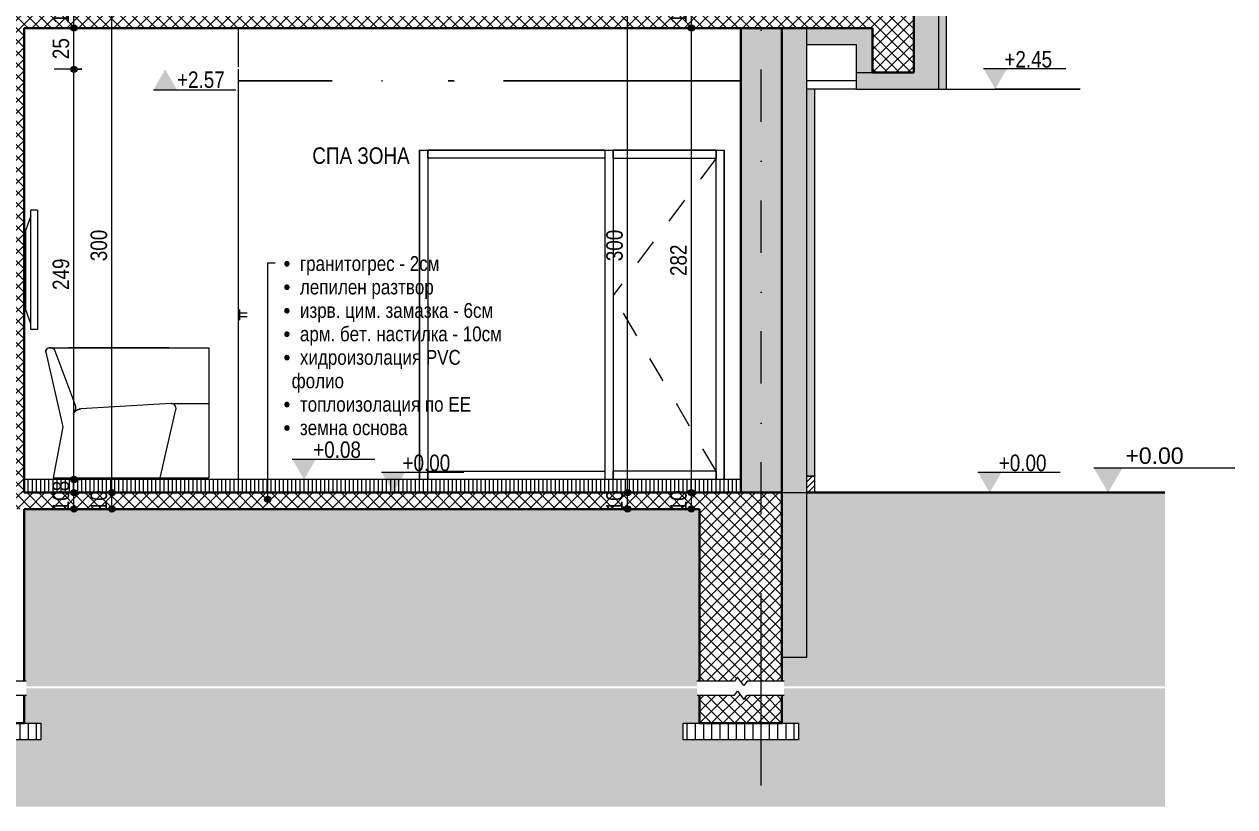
# Model space of a CAD drawing. Header units: centimetres. Extents: x -1889 to 51, y -191 to 807.
# Drawn here: x -684 to 51, y -191 to 284 of the extents above; entities that cross this region are included whole.
import ezdxf

# ---------------------------------------------------------------- set-up
doc = ezdxf.new("R2010")
doc.units = ezdxf.units.CM
doc.linetypes.add('Dash', pattern=[31.75, 15.875, -15.875])
doc.linetypes.add('Dash dot', pattern=[79.375, 31.75, -23.8125, 0, -23.8125])
for name, color, linetype, lineweight in [('A-ANNO-DIMS', 7, 'Continuous', 9), ('A-ANNO-DIMS-50', 7, 'Continuous', 9), ('A-ANNO-NOTE', 7, 'Continuous', 9), ('A-AREA-IDEN', 7, 'Continuous', 9), ('A-DETL-GENF', 7, 'Continuous', 9), ('A-DETL-MBND', 7, 'Continuous', 9), ('A-DOOR', 7, 'Continuous', 9), ('A-FLOR-FNSH', 7, 'Continuous', 9), ('A-FLOR-LEVL', 7, 'Continuous', 9), ('A-FLOR-MCUT', 7, 'Continuous', 9), ('A-FLOR-PATT', 7, 'Continuous', 9), ('A-GLAZ-CWMG', 7, 'Continuous', 9), ('A-WALL', 7, 'Continuous', 9), ('A-WALL-FNSH', 7, 'Continuous', 9), ('A-WALL-PATT', 7, 'Continuous', 9), ('E-ELEC-EQPM', 7, 'Continuous', 9), ('G-ANNO-DIMS', 7, 'Continuous', 9), ('G-ANNO-TEXT', 7, 'Continuous', 9), ('I-FURN', 7, 'Continuous', 9), ('S-BEAM', 7, 'Continuous', 9), ('S-COLS', 7, 'Continuous', 9), ('S-GRID', 7, 'Continuous', 9)]:
    doc.layers.add(name, color=color, linetype=linetype, lineweight=lineweight)
doc.layers.add('A-DETL', color=7, linetype='Continuous', lineweight=9, true_color=0x008000)
doc.styles.add('Arial', font='arial.ttf', dxfattribs={"height": 10})
doc.styles.add('Arial Narrow', font='ARIALN.TTF', dxfattribs={"height": 10})
doc.styles.add('Arial Narrow_1', font='ARIALN.TTF', dxfattribs={"height": 10})
doc.styles.add('Arial Narrow_2', font='ARIALN.TTF', dxfattribs={"height": 9})
doc.dimstyles.new('TEC_DIM', dxfattribs={"dimscale": 30.48, "dimtxt": 10.23431, "dimasz": 0.492126, "dimexe": 0.393701, "dimexo": 0.246063, "dimgap": 0, "dimtad": 1, "dimdec": 0, "dimzin": 0, "dimdsep": 46, "dimtxsty": 'Arial Narrow', "dimblk1": 'DOTSMALL', "dimblk2": 'DOTSMALL', "dimsah": 1, "dimcen": 0.09, "dimazin": 0, "dimtfac": 1, "dimtdec": 4, "dimtix": 1, "dimtmove": 0, "dimatfit": 3, "dimfxl": 0, "dimtvp": 1, "dimtolj": 1, "dimtzin": 0, "dimarcsym": 0})
pattern_1 = [(45, (-1066.009, 333.896), (-3.535534, 3.535534), []), (135, (-1066.009, 333.896), (-3.535534, -3.535534), [])]
pattern_2 = [(0, (-1066.009, 333.896), (19.05, 19.05), [19.05, -19.05]), (0, (-1066.009, 341.04), (19.05, 19.05), [19.05, -19.05]), (0, (-1066.009, 348.184), (19.05, 19.05), [19.05, -19.05]), (90, (-1063.628, 350.565), (-19.05, 19.05), [19.05, -19.05]), (90, (-1056.484, 350.565), (-19.05, 19.05), [19.05, -19.05]), (90, (-1049.341, 350.565), (-19.05, 19.05), [19.05, -19.05])]

# ---------------------------------------------------------------- blocks, each defined once
blk = doc.blocks.new('TV - 55 Zoll Wandmontage-2242996-3-3')
at = {"layer": 'E-ELEC-EQPM', "color": 253, "true_color": 0xaaaaaa}
for p, q in [((-680.14, 99), (-680.14, 171.54)), ((-676.14, 171.54), (-680.14, 171.54)), ((-676.14, 171.54), (-676.14, 99)), ((-680.14, 168.11), (-683.14, 159.54)), ((-683.14, 111), (-683.14, 159.54)), ((-680.14, 102.43), (-683.14, 111)), ((-676.14, 99), (-680.14, 99))]:
    blk.add_line(p, q, dxfattribs=at)
blk = doc.blocks.new('TEC-GLASSDOOR - TEC-GLASSDOOR-2434467-3-3')
at = {"layer": 'A-DOOR', "linetype": 'Dash'}
for p in [(-264.14, 203), (-264.14, 13)]:
    blk.add_line(p, (-326.64, 119.68), dxfattribs=at)
at = {"layer": 'A-DOOR', "lineweight": 15}
for p, q in [((-326.64, 203), (-264.14, 203)), ((-326.64, 203), (-326.64, 13)), ((-264.14, 13), (-264.14, 203)), ((-264.14, 13), (-326.64, 13))]:
    blk.add_line(p, q, dxfattribs=at)
blk = doc.blocks.new('Rectangular Mullion - TEC_DOGRAMA_TERASI_EX-2343523-3-3')
at = {"layer": 'A-GLAZ-CWMG'}
for p, q in [((-439.14, 203), (-439.14, 208)), ((-331.64, 208), (-439.14, 208)), ((-331.64, 208), (-331.64, 203)), ((-331.64, 203), (-439.14, 203))]:
    blk.add_line(p, q, dxfattribs=at)
blk = doc.blocks.new('Rectangular Mullion - TEC_DOGRAMA_TERASI_EX-2343547-3-3')
at = {"layer": 'A-GLAZ-CWMG'}
for p, q in [((-326.64, 8), (-326.64, 13)), ((-264.14, 13), (-264.14, 8))]:
    blk.add_line(p, q, dxfattribs=at)
blk = doc.blocks.new('Rectangular Mullion - TEC_DOGRAMA_TERASI_EX-2313598-3-3')
at = {"layer": 'A-GLAZ-CWMG'}
for p, q in [((-444.14, 208), (-439.14, 208)), ((-444.14, 208), (-444.14, 8)), ((-439.14, 208), (-439.14, 8))]:
    blk.add_line(p, q, dxfattribs=at)
blk = doc.blocks.new('Rectangular Mullion - TEC_DOGRAMA_TERASI_EX-2313599-3-3')
at = {"layer": 'A-GLAZ-CWMG'}
for p, q in [((-264.14, 208), (-259.14, 208)), ((-264.14, 203), (-264.14, 208)), ((-259.14, 8), (-259.14, 208)), ((-264.14, 8), (-264.14, 13))]:
    blk.add_line(p, q, dxfattribs=at)
blk = doc.blocks.new('Rectangular Mullion - TEC_DOGRAMA_TERASI_EX-2343548-3-3')
at = {"layer": 'A-GLAZ-CWMG'}
for p, q in [((-326.64, 203), (-326.64, 208)), ((-264.14, 208), (-326.64, 208)), ((-264.14, 208), (-264.14, 203))]:
    blk.add_line(p, q, dxfattribs=at)
blk = doc.blocks.new('Rectangular Mullion - TEC_DOGRAMA_TERASI_EX-2343524-3-3')
at = {"layer": 'A-GLAZ-CWMG'}
for p, q in [((-439.14, 8), (-439.14, 13)), ((-439.14, 13), (-331.64, 13)), ((-331.64, 13), (-331.64, 8))]:
    blk.add_line(p, q, dxfattribs=at)
blk = doc.blocks.new('Rectangular Mullion - TEC_DOGRAMA_TERASI_INT-2313596-3-3')
at = {"layer": 'A-GLAZ-CWMG'}
for p, q in [((-331.64, 208), (-326.64, 208)), ((-331.64, 208), (-331.64, 8)), ((-326.64, 208), (-326.64, 203)), ((-326.64, 13), (-326.64, 8))]:
    blk.add_line(p, q, dxfattribs=at)
blk = doc.blocks.new('TEC_DOOR-INT - 90x200-2358335-3-3')
at = {"layer": 'A-DOOR'}
for p, q in [((-553.34, 111), (-554.14, 111)), ((-553.34, 111), (-553.34, 108)), ((-554.14, 105), (-553.34, 105)), ((-550.34, 109), (-553.34, 109)), ((-553.34, 108), (-553.34, 105)), ((-553.34, 107), (-550.34, 107))]:
    blk.add_line(p, q, dxfattribs=at)
at = {"layer": 'A-DOOR', "flags": 128}
for points in [[(-548.84, 109), (-548.84, 109), (-548.85, 109), (-548.85, 109), (-548.86, 109), (-548.87, 109), (-548.89, 109), (-548.9, 109), (-548.92, 109), (-548.94, 109), (-548.96, 109), (-548.99, 109), (-549.01, 109), (-549.04, 109), (-549.07, 109), (-549.11, 109), (-549.14, 109), (-549.18, 109), (-549.22, 109), (-549.26, 109), (-549.3, 109), (-549.34, 109), (-549.39, 109), (-549.43, 109), (-549.48, 109), (-549.53, 109), (-549.58, 109), (-549.64, 109), (-549.69, 109), (-549.74, 109), (-549.8, 109), (-549.86, 109), (-549.91, 109), (-549.97, 109), (-550.03, 109), (-550.09, 109), (-550.15, 109), (-550.21, 109), (-550.27, 109), (-550.33, 109), (-550.34, 109)], [(-550.34, 107), (-550.28, 107), (-550.22, 107), (-550.16, 107), (-550.1, 107), (-550.05, 107), (-549.99, 107), (-549.93, 107), (-549.87, 107), (-549.82, 107), (-549.76, 107), (-549.7, 107), (-549.65, 107), (-549.6, 107), (-549.55, 107), (-549.5, 107), (-549.45, 107), (-549.4, 107), (-549.35, 107), (-549.31, 107), (-549.27, 107), (-549.23, 107), (-549.19, 107), (-549.15, 107), (-549.11, 107), (-549.08, 107), (-549.05, 107), (-549.02, 107), (-548.99, 107), (-548.97, 107), (-548.95, 107), (-548.92, 107), (-548.91, 107), (-548.89, 107), (-548.88, 107), (-548.87, 107), (-548.86, 107), (-548.85, 107), (-548.85, 107), (-548.84, 107)]]:
    blk.add_lwpolyline(points, dxfattribs=at)
blk = doc.blocks.new('Sofa-19 Modul Innenbogen - Typ1-2317734-3-3')
at = {"layer": 'I-FURN', "color": 253, "true_color": 0xaaaaaa}
for p, q in [((-671.05, 85.28), (-660.6, 40.06)), ((-668.77, 87.86), (-669.55, 87.68)), ((-653.12, 53.46), (-665.28, 85.99)), ((-571.96, 87.94), (-571.96, 85.99)), ((-571.96, 85.99), (-571.96, 54.15)), ((-595.15, 54.15), (-649.84, 50.84)), ((-571.96, 54.15), (-571.96, 50.48)), ((-653.31, 49.13), (-654.33, 47.96)), ((-654.33, 47.96), (-653.71, 48.84)), ((-601.64, 9), (-592.04, 50.48)), ((-571.96, 50.48), (-571.96, 9)), ((-660.6, 40.06), (-666.64, 9)), ((-666.64, 9), (-601.64, 9)), ((-653.22, 9), (-653.22, 8)), ((-651.22, 8), (-653.22, 8)), ((-649.22, 8), (-651.22, 8)), ((-649.22, 8), (-649.22, 9)), ((-605.22, 9), (-605.22, 8)), ((-603.22, 8), (-605.22, 8)), ((-601.22, 8), (-603.22, 8)), ((-601.64, 9), (-571.96, 9)), ((-601.22, 8), (-601.22, 9)), ((-589.56, 9), (-589.56, 8)), ((-585.56, 8), (-589.56, 8)), ((-585.56, 8), (-585.56, 9))]:
    blk.add_line(p, q, dxfattribs=at)
at = {"layer": 'I-FURN', "color": 253, "true_color": 0xaaaaaa, "flags": 128}
for points in [[(-671.05, 85.28), (-671.06, 85.36), (-671.08, 85.44), (-671.09, 85.52), (-671.09, 85.6), (-671.1, 85.68), (-671.1, 85.76), (-671.09, 85.84), (-671.09, 85.92), (-671.08, 86), (-671.07, 86.08), (-671.05, 86.16), (-671.03, 86.24), (-671.01, 86.31), (-670.99, 86.39), (-670.96, 86.46), (-670.93, 86.54), (-670.9, 86.61), (-670.86, 86.68), (-670.82, 86.75), (-670.78, 86.82), (-670.73, 86.89), (-670.69, 86.95), (-670.64, 87.01), (-670.58, 87.07), (-670.53, 87.13), (-670.47, 87.19), (-670.41, 87.24), (-670.35, 87.29), (-670.29, 87.34), (-670.22, 87.39), (-670.16, 87.43), (-670.09, 87.47), (-670.02, 87.51), (-669.94, 87.55), (-669.87, 87.58), (-669.8, 87.61), (-669.72, 87.63), (-669.65, 87.66), (-669.57, 87.68), (-669.55, 87.68)], [(-668.77, 87.86), (-668.65, 87.89), (-668.53, 87.91), (-668.41, 87.92), (-668.3, 87.93), (-668.18, 87.94), (-668.09, 87.94)], [(-668.09, 87.94), (-668.02, 87.94), (-667.79, 87.94), (-667.4, 87.94), (-666.87, 87.94), (-666.18, 87.94), (-665.34, 87.94), (-664.35, 87.94), (-663.21, 87.94), (-661.93, 87.94), (-660.51, 87.94), (-658.94, 87.94), (-657.23, 87.94), (-655.39, 87.94), (-653.41, 87.94), (-651.3, 87.94), (-649.07, 87.94), (-646.71, 87.94), (-644.24, 87.94), (-641.64, 87.94), (-638.94, 87.94), (-636.13, 87.94), (-633.21, 87.94), (-630.2, 87.94), (-627.1, 87.94), (-623.9, 87.94), (-620.63, 87.94), (-617.27, 87.94), (-613.85, 87.94), (-610.35, 87.94), (-606.8, 87.94), (-603.19, 87.94), (-599.53, 87.94), (-595.82, 87.94), (-592.08, 87.94), (-588.3, 87.94), (-584.5, 87.94), (-580.68, 87.94), (-576.85, 87.94), (-573, 87.94), (-571.96, 87.94)], [(-595.15, 54.15), (-595.03, 54.15), (-594.96, 54.15)], [(-594.96, 54.15), (-594.95, 54.15), (-594.89, 54.15), (-594.8, 54.15), (-594.67, 54.15), (-594.51, 54.15), (-594.31, 54.15), (-594.07, 54.15), (-593.8, 54.15), (-593.49, 54.15), (-593.15, 54.15), (-592.77, 54.15), (-592.37, 54.15), (-591.92, 54.15), (-591.45, 54.15), (-590.95, 54.15), (-590.41, 54.15), (-589.85, 54.15), (-589.26, 54.15), (-588.64, 54.15), (-587.99, 54.15), (-587.32, 54.15), (-586.62, 54.15), (-585.9, 54.15), (-585.16, 54.15), (-584.39, 54.15), (-583.61, 54.15), (-582.8, 54.15), (-581.98, 54.15), (-581.15, 54.15), (-580.3, 54.15), (-579.43, 54.15), (-578.56, 54.15), (-577.67, 54.15), (-576.78, 54.15), (-575.87, 54.15), (-574.96, 54.15), (-574.05, 54.15), (-573.13, 54.15), (-572.21, 54.15), (-571.96, 54.15)], [(-653.31, 49.13), (-653.18, 49.28), (-653.04, 49.42), (-652.89, 49.56), (-652.74, 49.69), (-652.58, 49.82), (-652.42, 49.94), (-652.26, 50.05), (-652.09, 50.15), (-651.91, 50.25), (-651.73, 50.34), (-651.55, 50.43), (-651.37, 50.51), (-651.18, 50.58), (-650.99, 50.64), (-650.8, 50.69), (-650.6, 50.74), (-650.41, 50.78), (-650.21, 50.81), (-650.01, 50.83), (-649.84, 50.84)]]:
    blk.add_lwpolyline(points, dxfattribs=at)
at = {"layer": 'I-FURN', "color": 253, "true_color": 0xaaaaaa}
for centre, radius, start, end in [((-669.1, 85.73), 2, 103.00035, 193.00035), ((-668.09, 84.94), 3, 20.50059, 103.00035), ((-657.81, 51.71), 5, 325, 20.50059), ((-594.96, 51.15), 3, 346.96595, 93.45771), ((-649.54, 45.85), 5, 93.45771, 139)]:
    blk.add_arc(centre, radius, start, end, dxfattribs=at)
blk = doc.blocks.new('Furniture_Table_Cafe - Furniture_Table_Cafe-V6-3-3')
at = {"layer": 'I-FURN', "color": 253, "true_color": 0xaaaaaa}
for p, q in [((-656.64, 88), (-656.64, 87.92)), ((-596.64, 87.92), (-596.64, 88)), ((-654.64, 9), (-654.64, 8)), ((-598.64, 8), (-598.64, 9))]:
    blk.add_line(p, q, dxfattribs=at)
at = {"layer": 'I-FURN', "color": 253, "true_color": 0xaaaaaa, "flags": 128}
for points in [[(-657.39, 87.93), (-657.35, 87.94), (-657.32, 87.96), (-657.28, 87.97), (-657.24, 87.98), (-657.2, 87.98), (-657.16, 87.99), (-657.12, 88), (-657.08, 88), (-657.04, 88), (-657.02, 88)], [(-657.02, 88), (-657, 88), (-656.93, 88), (-656.81, 88), (-656.64, 88)], [(-596.26, 88), (-596.29, 88), (-596.36, 88), (-596.48, 88), (-596.65, 88), (-596.87, 88), (-597.13, 88), (-597.45, 88), (-597.81, 88), (-598.21, 88), (-598.66, 88), (-599.16, 88), (-599.7, 88), (-600.28, 88), (-600.9, 88), (-601.57, 88), (-602.28, 88), (-603.02, 88), (-603.8, 88), (-604.62, 88), (-605.48, 88), (-606.37, 88), (-607.29, 88), (-608.24, 88), (-609.22, 88), (-610.23, 88), (-611.26, 88), (-612.32, 88), (-613.41, 88), (-614.51, 88), (-615.63, 88), (-616.78, 88), (-617.93, 88), (-619.1, 88), (-620.29, 88), (-621.48, 88), (-622.68, 88), (-623.89, 88), (-625.1, 88), (-626.32, 88), (-627.53, 88), (-628.74, 88), (-629.95, 88), (-631.16, 88), (-632.36, 88), (-633.55, 88), (-634.72, 88), (-635.89, 88), (-637.04, 88), (-638.17, 88), (-639.29, 88), (-640.38, 88), (-641.45, 88), (-642.5, 88), (-643.53, 88), (-644.52, 88), (-645.49, 88), (-646.43, 88), (-647.33, 88), (-648.21, 88), (-649.05, 88), (-649.85, 88), (-650.61, 88), (-651.34, 88), (-652.03, 88), (-652.68, 88), (-653.28, 88), (-653.84, 88), (-654.36, 88), (-654.84, 88), (-655.27, 88), (-655.65, 88), (-655.99, 88), (-656.28, 88), (-656.52, 88), (-656.72, 88), (-656.87, 88), (-656.97, 88), (-657.02, 88), (-657.02, 88)], [(-596.67, 88), (-596.57, 88), (-596.42, 88), (-596.32, 88), (-596.27, 88), (-596.26, 88)], [(-596.26, 88), (-596.22, 88), (-596.18, 88), (-596.14, 87.99), (-596.1, 87.99), (-596.06, 87.98), (-596.03, 87.97), (-595.99, 87.96), (-595.95, 87.95), (-595.91, 87.94)]]:
    blk.add_lwpolyline(points, dxfattribs=at)
blk = doc.blocks.new('Rectangular Mullion - TEC_LAMEL-2379041-3-3')
at = {"layer": 'A-GLAZ-CWMG', "true_color": 0xe9e5e0}
blk.add_hatch(color=254, dxfattribs=at).paths.add_polyline_path([(-206.56, 10), (-204.14, 10), (-204.14, 245), (-209.14, 245), (-209.14, 10)])
at = {"layer": 'A-GLAZ-CWMG', "color": 253, "lineweight": 15, "true_color": 0xaaaaaa}
for p, q in [((-204.14, 245), (-209.14, 245)), ((-209.14, 245), (-209.14, 10)), ((-204.14, 10), (-204.14, 245)), ((-209.14, 10), (-204.14, 10))]:
    blk.add_line(p, q, dxfattribs=at)
blk = doc.blocks.new('TEC-BREAKLINE - M_Break Line-2501834-3-3')
at = {"layer": 'A-DETL-GENF'}
for p, q in [((-1762.95, -114.5), (-1785.73, -114.5)), ((-1761.05, -111.96), (-1762.95, -114.5)), ((-1757.24, -117.04), (-1761.05, -111.96)), ((-1755.33, -114.5), (-1757.24, -117.04)), ((-1732.86, -114.5), (-1755.33, -114.5))]:
    blk.add_line(p, q, dxfattribs=at)
blk = doc.blocks.new('TEC-BREAKLINE - M_Break Line-2501920-3-3')
at = {"layer": 'A-DETL-GENF'}
for p, q in [((-1785.55, -123.02), (-1762.95, -123.02)), ((-1762.95, -123.02), (-1761.05, -120.48)), ((-1761.05, -120.48), (-1757.24, -125.56)), ((-1757.24, -125.56), (-1755.33, -123.02)), ((-1755.33, -123.02), (-1732.82, -123.02))]:
    blk.add_line(p, q, dxfattribs=at)
blk = doc.blocks.new('Level - w_ name-271244-3-3')
at = {"layer": 'A-FLOR-LEVL'}
blk.add_hatch(color=256, dxfattribs=at).paths.add_polyline_path([(-34.78, 15), (-17.46, 15), (-26.12, 0)])
blk.add_line((-34.78, 15), (50.8, 15), dxfattribs=at)
blk = doc.blocks.new('Spot Elevations - ELEVATION_PROJECT-150941-3-3')
at = {"layer": 'A-ANNO-NOTE'}
blk.add_hatch(color=256, dxfattribs=at).paths.add_polyline_path([(-602.03, 312.39), (-587.72, 312.39), (-594.88, 300)])
blk.add_line((-602.03, 312.39), (-552.03, 312.39), dxfattribs=at)
blk = doc.blocks.new('Spot Elevations - ELEVATION_PROJECT-V21-3-3')
at = {"layer": 'A-ANNO-NOTE'}
blk.add_hatch(color=256, dxfattribs=at).paths.add_polyline_path([(-1269.96, 549.61), (-1255.65, 549.61), (-1262.8, 562)])
blk.add_line((-1269.96, 549.61), (-1219.96, 549.61), dxfattribs=at)
blk = doc.blocks.new('DIMBLOCK40-3-3')
at = {"layer": 'A-ANNO-DIMS-50', "transparency": 16777216}
h = blk.add_hatch(color=256, dxfattribs=at)
edge = h.paths.add_edge_path()
edge.add_arc((-653.97, 0), 1.88, 0, 360)
h = blk.add_hatch(color=256, dxfattribs=at)
edge = h.paths.add_edge_path()
edge.add_arc((-653.97, -10), 1.88, 0, 360)
for p, q in [((-649.12, 0), (-665.97, 0)), ((-653.97, -10), (-653.97, 0)), ((-653.97, 0), (-649.12, 0)), ((-649.12, -10), (-665.97, -10)), ((-653.97, -10), (-649.12, -10))]:
    blk.add_line(p, q, dxfattribs=at)
for centre in [(-653.97, 0), (-653.97, -10)]:
    blk.add_circle(centre, 1.88, dxfattribs=at)
at = {"layer": 'A-ANNO-DIMS-50', "color": 0, "transparency": 16777216, "insert": (-666.89, -11.34), "char_height": 10, "width": 15.2053, "attachment_point": 1, "rotation": 90, "line_spacing_factor": 0.974696, "style": 'Arial Narrow'}
blk.add_mtext('10', dxfattribs=at)
blk = doc.blocks.new('_DotSmall')
at = {"color": 0, "linetype": 'ByBlock', "const_width": 0.5}
blk.add_lwpolyline([(-0.0625, 0, 1), (0.0625, 0, 1)], format="xyb", close=True, dxfattribs=at)
blk = doc.blocks.new('DIMBLOCK41-3-3')
at = {"layer": 'A-ANNO-DIMS-50', "transparency": 16777216}
h = blk.add_hatch(color=256, dxfattribs=at)
edge = h.paths.add_edge_path()
edge.add_arc((-653.97, 8), 1.88, 0, 360)
h = blk.add_hatch(color=256, dxfattribs=at)
edge = h.paths.add_edge_path()
edge.add_arc((-653.97, 0), 1.88, 0, 360)
for p, q in [((-649.12, 8), (-665.97, 8)), ((-653.97, 0), (-653.97, 8)), ((-653.97, 8), (-649.12, 8)), ((-649.12, 0), (-665.97, 0)), ((-653.97, 0), (-649.12, 0))]:
    blk.add_line(p, q, dxfattribs=at)
for centre in [(-653.97, 8), (-653.97, 0)]:
    blk.add_circle(centre, 1.88, dxfattribs=at)
at = {"layer": 'A-ANNO-DIMS-50', "color": 0, "transparency": 16777216, "insert": (-666.89, 0.83), "char_height": 10, "width": 7.6026, "attachment_point": 1, "rotation": 90, "line_spacing_factor": 0.974696, "style": 'Arial Narrow'}
blk.add_mtext('\\fArial Narrow|b0|i0|c204|p34|;8', dxfattribs=at)
blk = doc.blocks.new('DIMBLOCK42-3-3')
at = {"layer": 'A-ANNO-DIMS-50', "transparency": 16777216}
h = blk.add_hatch(color=256, dxfattribs=at)
edge = h.paths.add_edge_path()
edge.add_arc((-653.97, 257), 1.88, 0, 360)
h = blk.add_hatch(color=256, dxfattribs=at)
edge = h.paths.add_edge_path()
edge.add_arc((-653.97, 8), 1.88, 0, 360)
for p, q in [((-649.12, 257), (-665.97, 257)), ((-653.97, 8), (-653.97, 257)), ((-653.97, 257), (-649.12, 257)), ((-649.12, 8), (-665.97, 8)), ((-653.97, 8), (-649.12, 8))]:
    blk.add_line(p, q, dxfattribs=at)
for centre in [(-653.97, 257), (-653.97, 8)]:
    blk.add_circle(centre, 1.88, dxfattribs=at)
at = {"layer": 'A-ANNO-DIMS-50', "color": 0, "transparency": 16777216, "insert": (-666.89, 123), "char_height": 10, "width": 22.8079, "attachment_point": 1, "rotation": 90, "line_spacing_factor": 0.974696, "style": 'Arial Narrow'}
blk.add_mtext('249', dxfattribs=at)
blk = doc.blocks.new('DIMBLOCK43-3-3')
at = {"layer": 'A-ANNO-DIMS-50', "transparency": 16777216}
h = blk.add_hatch(color=256, dxfattribs=at)
edge = h.paths.add_edge_path()
edge.add_arc((-653.97, 282), 1.88, 0, 360)
h = blk.add_hatch(color=256, dxfattribs=at)
edge = h.paths.add_edge_path()
edge.add_arc((-653.97, 257), 1.88, 0, 360)
for p, q in [((-649.12, 282), (-665.97, 282)), ((-653.97, 257), (-653.97, 282)), ((-653.97, 282), (-649.12, 282)), ((-649.12, 257), (-665.97, 257)), ((-653.97, 257), (-649.12, 257))]:
    blk.add_line(p, q, dxfattribs=at)
for centre in [(-653.97, 282), (-653.97, 257)]:
    blk.add_circle(centre, 1.88, dxfattribs=at)
at = {"layer": 'A-ANNO-DIMS-50', "color": 0, "transparency": 16777216, "insert": (-666.89, 263.16), "char_height": 10, "width": 15.2053, "attachment_point": 1, "rotation": 90, "line_spacing_factor": 0.974696, "style": 'Arial Narrow'}
blk.add_mtext('25', dxfattribs=at)
blk = doc.blocks.new('DIMBLOCK44-3-3')
at = {"layer": 'A-ANNO-DIMS-50', "transparency": 16777216}
h = blk.add_hatch(color=256, dxfattribs=at)
edge = h.paths.add_edge_path()
edge.add_arc((-653.97, 300), 1.88, 0, 360)
h = blk.add_hatch(color=256, dxfattribs=at)
edge = h.paths.add_edge_path()
edge.add_arc((-653.97, 282), 1.88, 0, 360)
for p, q in [((-649.12, 300), (-665.97, 300)), ((-653.97, 282), (-653.97, 300)), ((-653.97, 300), (-649.12, 300)), ((-649.12, 282), (-665.97, 282)), ((-653.97, 282), (-649.12, 282))]:
    blk.add_line(p, q, dxfattribs=at)
for centre in [(-653.97, 300), (-653.97, 282)]:
    blk.add_circle(centre, 1.88, dxfattribs=at)
at = {"layer": 'A-ANNO-DIMS-50', "color": 0, "transparency": 16777216, "insert": (-666.89, 284.66), "char_height": 10, "width": 15.2053, "attachment_point": 1, "rotation": 90, "line_spacing_factor": 0.974696, "style": 'Arial Narrow'}
blk.add_mtext('18', dxfattribs=at)
blk = doc.blocks.new('DIMBLOCK48-3-3')
at = {"layer": 'A-ANNO-DIMS-50', "transparency": 16777216}
h = blk.add_hatch(color=256, dxfattribs=at)
edge = h.paths.add_edge_path()
edge.add_arc((-630.94, 0), 1.87, 0, 360)
h = blk.add_hatch(color=256, dxfattribs=at)
edge = h.paths.add_edge_path()
edge.add_arc((-630.94, -10), 1.87, 0, 360)
for p, q in [((-626.09, 0), (-642.94, 0)), ((-630.94, -10), (-630.94, 0)), ((-630.94, 0), (-626.09, 0)), ((-626.09, -10), (-642.94, -10)), ((-630.94, -10), (-626.09, -10))]:
    blk.add_line(p, q, dxfattribs=at)
for centre in [(-630.94, 0), (-630.94, -10)]:
    blk.add_circle(centre, 1.87, dxfattribs=at)
at = {"layer": 'A-ANNO-DIMS-50', "color": 0, "transparency": 16777216, "insert": (-643.86, -11.34), "char_height": 10, "width": 15.2053, "attachment_point": 1, "rotation": 90, "line_spacing_factor": 0.974696, "style": 'Arial Narrow'}
blk.add_mtext('10', dxfattribs=at)
blk = doc.blocks.new('DIMBLOCK49-3-3')
at = {"layer": 'A-ANNO-DIMS-50', "transparency": 16777216}
h = blk.add_hatch(color=256, dxfattribs=at)
edge = h.paths.add_edge_path()
edge.add_arc((-630.94, 300), 1.88, 0, 360)
h = blk.add_hatch(color=256, dxfattribs=at)
edge = h.paths.add_edge_path()
edge.add_arc((-630.94, 0), 1.87, 0, 360)
for p, q in [((-626.09, 300), (-642.94, 300)), ((-630.94, 0), (-630.94, 300)), ((-630.94, 300), (-626.09, 300)), ((-626.09, 0), (-642.94, 0)), ((-630.94, 0), (-626.09, 0))]:
    blk.add_line(p, q, dxfattribs=at)
for centre, radius in [((-630.94, 300), 1.88), ((-630.94, 0), 1.87)]:
    blk.add_circle(centre, radius, dxfattribs=at)
at = {"layer": 'A-ANNO-DIMS-50', "color": 0, "transparency": 16777216, "insert": (-643.86, 140.5), "char_height": 10, "width": 22.8079, "attachment_point": 1, "rotation": 90, "line_spacing_factor": 0.974696, "style": 'Arial Narrow'}
blk.add_mtext('300', dxfattribs=at)
blk = doc.blocks.new('DIMBLOCK51-3-3')
at = {"layer": 'A-ANNO-DIMS-50', "transparency": 16777216}
h = blk.add_hatch(color=256, dxfattribs=at)
edge = h.paths.add_edge_path()
edge.add_arc((-279.04, 0), 1.87, 0, 360)
h = blk.add_hatch(color=256, dxfattribs=at)
edge = h.paths.add_edge_path()
edge.add_arc((-279.04, -10), 1.87, 0, 360)
for p, q in [((-274.19, 0), (-291.04, 0)), ((-279.04, -10), (-279.04, 0)), ((-279.04, 0), (-274.19, 0)), ((-274.19, -10), (-291.04, -10)), ((-279.04, -10), (-274.19, -10))]:
    blk.add_line(p, q, dxfattribs=at)
for centre in [(-279.04, 0), (-279.04, -10)]:
    blk.add_circle(centre, 1.87, dxfattribs=at)
at = {"layer": 'A-ANNO-DIMS-50', "color": 0, "transparency": 16777216, "insert": (-291.97, -11.34), "char_height": 10, "width": 15.2053, "attachment_point": 1, "rotation": 90, "line_spacing_factor": 0.974696, "style": 'Arial Narrow'}
blk.add_mtext('10', dxfattribs=at)
blk = doc.blocks.new('DIMBLOCK52-3-3')
at = {"layer": 'A-ANNO-DIMS-50', "transparency": 16777216}
h = blk.add_hatch(color=256, dxfattribs=at)
edge = h.paths.add_edge_path()
edge.add_arc((-279.04, 282), 1.88, 0, 360)
h = blk.add_hatch(color=256, dxfattribs=at)
edge = h.paths.add_edge_path()
edge.add_arc((-279.04, 0), 1.87, 0, 360)
for p, q in [((-274.19, 282), (-291.04, 282)), ((-279.04, 0), (-279.04, 282)), ((-279.04, 282), (-274.19, 282)), ((-274.19, 0), (-291.04, 0)), ((-279.04, 0), (-274.19, 0))]:
    blk.add_line(p, q, dxfattribs=at)
for centre, radius in [((-279.04, 282), 1.88), ((-279.04, 0), 1.87)]:
    blk.add_circle(centre, radius, dxfattribs=at)
at = {"layer": 'A-ANNO-DIMS-50', "color": 0, "transparency": 16777216, "insert": (-291.97, 131.5), "char_height": 10, "width": 22.8079, "attachment_point": 1, "rotation": 90, "line_spacing_factor": 0.974696, "style": 'Arial Narrow'}
blk.add_mtext('282', dxfattribs=at)
blk = doc.blocks.new('DIMBLOCK53-3-3')
at = {"layer": 'A-ANNO-DIMS-50', "transparency": 16777216}
h = blk.add_hatch(color=256, dxfattribs=at)
edge = h.paths.add_edge_path()
edge.add_arc((-279.04, 300), 1.88, 0, 360)
h = blk.add_hatch(color=256, dxfattribs=at)
edge = h.paths.add_edge_path()
edge.add_arc((-279.04, 282), 1.88, 0, 360)
for p, q in [((-274.19, 300), (-291.04, 300)), ((-279.04, 282), (-279.04, 300)), ((-279.04, 300), (-274.19, 300)), ((-274.19, 282), (-291.04, 282)), ((-279.04, 282), (-274.19, 282))]:
    blk.add_line(p, q, dxfattribs=at)
for centre in [(-279.04, 300), (-279.04, 282)]:
    blk.add_circle(centre, 1.88, dxfattribs=at)
at = {"layer": 'A-ANNO-DIMS-50', "color": 0, "transparency": 16777216, "insert": (-291.97, 284.66), "char_height": 10, "width": 15.2053, "attachment_point": 1, "rotation": 90, "line_spacing_factor": 0.974696, "style": 'Arial Narrow'}
blk.add_mtext('18', dxfattribs=at)
blk = doc.blocks.new('DIMBLOCK55-3-3')
at = {"layer": 'A-ANNO-DIMS-50', "transparency": 16777216}
h = blk.add_hatch(color=256, dxfattribs=at)
edge = h.paths.add_edge_path()
edge.add_arc((-317.87, 0), 1.87, 0, 360)
h = blk.add_hatch(color=256, dxfattribs=at)
edge = h.paths.add_edge_path()
edge.add_arc((-317.87, -10), 1.87, 0, 360)
for p, q in [((-313.03, 0), (-329.87, 0)), ((-317.87, -10), (-317.87, 0)), ((-317.87, 0), (-313.03, 0)), ((-313.03, -10), (-329.87, -10)), ((-317.87, -10), (-313.03, -10))]:
    blk.add_line(p, q, dxfattribs=at)
for centre in [(-317.87, 0), (-317.87, -10)]:
    blk.add_circle(centre, 1.87, dxfattribs=at)
at = {"layer": 'A-ANNO-DIMS-50', "color": 0, "transparency": 16777216, "insert": (-330.8, -11.34), "char_height": 10, "width": 15.2053, "attachment_point": 1, "rotation": 90, "line_spacing_factor": 0.974696, "style": 'Arial Narrow'}
blk.add_mtext('10', dxfattribs=at)
blk = doc.blocks.new('DIMBLOCK56-3-3')
at = {"layer": 'A-ANNO-DIMS-50', "transparency": 16777216}
h = blk.add_hatch(color=256, dxfattribs=at)
edge = h.paths.add_edge_path()
edge.add_arc((-317.87, 300), 1.88, 0, 360)
h = blk.add_hatch(color=256, dxfattribs=at)
edge = h.paths.add_edge_path()
edge.add_arc((-317.87, 0), 1.87, 0, 360)
for p, q in [((-313.03, 300), (-329.87, 300)), ((-317.87, 0), (-317.87, 300)), ((-317.87, 300), (-313.03, 300)), ((-313.03, 0), (-329.87, 0)), ((-317.87, 0), (-313.03, 0))]:
    blk.add_line(p, q, dxfattribs=at)
for centre, radius in [((-317.87, 300), 1.88), ((-317.87, 0), 1.87)]:
    blk.add_circle(centre, radius, dxfattribs=at)
at = {"layer": 'A-ANNO-DIMS-50', "color": 0, "transparency": 16777216, "insert": (-330.8, 140.5), "char_height": 10, "width": 22.8079, "attachment_point": 1, "rotation": 90, "line_spacing_factor": 0.974696, "style": 'Arial Narrow'}
blk.add_mtext('300', dxfattribs=at)

msp = doc.modelspace()

# ---------------------------------------------------------------- hatches: boundary and pattern name
at = {"layer": 'A-DETL-GENF', "true_color": 0xffff80}
msp.add_hatch(color=51, dxfattribs=at).paths.add_polyline_path([(-169.51, 255), (-169.14, 255), (-169.14, 282), (-209.14, 282), (-209.14, 272), (-179.14, 272), (-179.14, 255)])
at = {"layer": 'A-DETL-GENF'}
h = msp.add_hatch(dxfattribs=at)
h.set_pattern_fill('FP1_8', color=256, style=0, pattern_type=2)
h.set_pattern_definition(pattern_2)
h.paths.add_polyline_path([(-1058.8, -117.58), (-735.73, -117.58), (-735.73, -114.5), (-734.14, -114.5), (-734.14, -10), (-1326.64, -10), (-1326.64, -114.5), (-1325.36, -114.5), (-1325.36, -117.58), (-1177.37, -117.58)])
h.paths.add_polyline_path([(-1798.04, -117.58), (-1785.73, -117.58), (-1785.73, -114.5), (-1784.14, -114.5), (-1784.14, -100), (-1799.14, -100), (-1799.14, 0), (-1888.81, 0), (-1888.81, -117.58), (-1824.78, -117.58)])
h.paths.add_polyline_path([(8.35, -117.58), (8.35, 0), (-209.14, 0), (-209.14, -100), (-224.14, -100), (-224.14, -114.5), (-222.86, -114.5), (-222.86, -117.58), (-110.22, -117.58)])
h.paths.add_polyline_path([(-1732.86, -117.58), (-1378.23, -117.58), (-1378.23, -114.5), (-1376.64, -114.5), (-1376.64, -10), (-1734.14, -10), (-1734.14, -114.5), (-1732.86, -114.5), (-1732.86, -117.04)])
h.paths.add_polyline_path([(-280.47, -117.58), (-275.73, -117.58), (-275.73, -114.5), (-274.14, -114.5), (-274.14, -10), (-684.14, -10), (-684.14, -114.5), (-682.86, -114.5), (-682.86, -117.58), (-347.37, -117.58)])
h = msp.add_hatch(dxfattribs=at)
h.set_pattern_fill('FP1_8', color=256, style=0, pattern_type=2)
h.set_pattern_definition(pattern_2)
h.paths.add_polyline_path([(8.35, -190.69), (8.35, -118.74), (-222.82, -118.74), (-222.82, -123.02), (-224.14, -123.02), (-224.14, -140.02), (-214.14, -140.02), (-214.14, -150.02), (-284.14, -150.02), (-284.14, -140.02), (-274.14, -140.02), (-274.14, -123.02), (-275.55, -123.02), (-275.55, -118.74), (-682.82, -118.74), (-682.82, -123.02), (-684.14, -123.02), (-684.14, -140.02), (-674.14, -140.02), (-674.14, -150.02), (-744.14, -150.02), (-744.14, -140.02), (-734.14, -140.02), (-734.14, -123.02), (-735.55, -123.02), (-735.55, -118.74), (-1325.32, -118.74), (-1325.32, -123.02), (-1326.64, -123.02), (-1326.64, -140.02), (-1316.64, -140.02), (-1316.64, -150.02), (-1386.64, -150.02), (-1386.64, -140.02), (-1376.64, -140.02), (-1376.64, -123.02), (-1378.05, -123.02), (-1378.05, -118.74), (-1732.82, -118.74), (-1732.82, -123.02), (-1734.14, -123.02), (-1734.14, -140.02), (-1724.14, -140.02), (-1724.14, -150.02), (-1794.14, -150.02), (-1794.14, -140.02), (-1784.14, -140.02), (-1784.14, -123.02), (-1785.55, -123.02), (-1785.55, -118.74), (-1888.81, -118.74), (-1888.81, -190.69), (-24.38, -190.69)])
at = {"layer": 'A-FLOR-PATT'}
h = msp.add_hatch(dxfattribs=at)
h.set_pattern_fill('FP1_6', color=256, style=0, pattern_type=2)
h.set_pattern_definition(pattern_1)
h.paths.add_polyline_path([(-169.14, 282), (-144.14, 282), (-144.14, 300), (-1784.14, 300), (-1784.14, 282), (-169.51, 282)])
at = {"layer": 'A-FLOR-PATT', "true_color": 0xffff80}
msp.add_hatch(color=51, dxfattribs=at).paths.add_polyline_path([(-169.14, 245), (-144.14, 245), (-144.14, 255), (-179.14, 255), (-179.14, 245), (-169.51, 245)])
at = {"layer": 'A-FLOR-PATT', "true_color": 0x787878}
h = msp.add_hatch(dxfattribs=at)
h.set_pattern_fill('FP1_4', color=8, style=0, pattern_type=2)
h.set_pattern_definition([(270, (-1004.143, 8), (2.5, 2e-16), [])])
h.paths.add_polyline_path([(-249.14, 0), (-249.14, 8), (-684.14, 8), (-684.14, 0), (-258.44, 0)])
h.paths.add_polyline_path([(-1710.95, 0), (-709.14, 0), (-709.14, 8), (-1759.14, 8), (-1759.14, 0)])
at = {"layer": 'A-FLOR-PATT'}
h = msp.add_hatch(dxfattribs=at)
h.set_pattern_fill('FP1_6', color=256, style=0, pattern_type=2)
h.set_pattern_definition(pattern_1)
h.paths.add_polyline_path([(-1784.14, -10), (-224.14, -10), (-224.14, 0), (-1784.14, 0), (-1784.14, -1.66)])
at = {"layer": 'A-FLOR-PATT', "true_color": 0x787878}
h = msp.add_hatch(dxfattribs=at)
h.set_pattern_fill('FP1_9', color=8, style=0, pattern_type=2)
h.set_pattern_definition([(270, (-1006.643, -180), (5, 3e-16), [])])
h.paths.add_polyline_path([(-214.77, -150.02), (-214.14, -150.02), (-214.14, -140.02), (-284.14, -140.02), (-284.14, -150.02), (-224.14, -150.02)])
h.paths.add_polyline_path([(-1794.14, -150.02), (-1724.14, -150.02), (-1724.14, -140.02), (-1794.14, -140.02)])
h.paths.add_polyline_path([(-1386.64, -150.02), (-1316.64, -150.02), (-1316.64, -140.02), (-1386.64, -140.02)])
h.paths.add_polyline_path([(-744.14, -150.02), (-674.14, -150.02), (-674.14, -140.02), (-744.14, -140.02), (-744.14, -142.32)])
at = {"layer": 'A-WALL-PATT', "true_color": 0xc0c0c0}
msp.add_hatch(color=9, dxfattribs=at).paths.add_polyline_path([(-124.14, 245), (-124.14, 562.8), (-129.14, 564.19), (-129.14, 245)])
at = {"layer": 'A-WALL-PATT', "true_color": 0xffff80}
for points in [[(-129.14, 245), (-129.14, 300), (-144.14, 300), (-144.14, 245)], [(-214.14, -100), (-209.14, -100), (-209.14, 0), (-224.14, 0), (-224.14, -100)]]:
    msp.add_hatch(color=51, dxfattribs=at).paths.add_polyline_path(points)
at = {"layer": 'A-WALL-PATT', "true_color": 0x808080}
msp.add_hatch(color=8, dxfattribs=at).paths.add_polyline_path([(-249.14, 0), (-224.14, 0), (-224.14, 282), (-249.14, 282), (-249.14, 8)])
at = {"layer": 'A-WALL-PATT', "lineweight": 5, "true_color": 0xffff80}
msp.add_hatch(color=51, dxfattribs=at).paths.add_polyline_path([(-224.14, 0), (-209.14, 0), (-209.14, 282), (-224.14, 282), (-224.14, 8)])
at = {"layer": 'A-WALL-PATT', "true_color": 0x787878}
h = msp.add_hatch(dxfattribs=at)
h.set_pattern_fill('FP1_7', color=8, style=0, pattern_type=2)
h.set_pattern_definition([(45, (-1066.009, 333.896), (-1.767767, 1.767767), [])])
h.paths.add_polyline_path([(-204.14, 0), (-204.14, 10), (-209.14, 10), (-209.14, 0), (-206.56, 0)])
at = {"layer": 'A-WALL-PATT'}
h = msp.add_hatch(dxfattribs=at)
h.set_pattern_fill('FP1_6', color=256, style=0, pattern_type=2)
h.set_pattern_definition(pattern_1)
h.paths.add_polyline_path([(-247.24, -117.04), (-245.33, -114.5), (-224.14, -114.5), (-224.14, -10), (-274.14, -10), (-274.14, -114.5), (-252.95, -114.5), (-251.05, -111.96), (-249.14, -114.5)])
h = msp.add_hatch(dxfattribs=at)
h.set_pattern_fill('FP1_6', color=256, style=0, pattern_type=2)
h.set_pattern_definition(pattern_1)
h.paths.add_polyline_path([(-245.33, -140.02), (-224.14, -140.02), (-224.14, -123.02), (-245.33, -123.02), (-247.24, -125.56), (-251.05, -120.48), (-252.95, -123.02), (-274.14, -123.02), (-274.14, -140.02), (-251.05, -140.02)])
at = {"layer": 'G-ANNO-TEXT'}
h = msp.add_hatch(color=256, dxfattribs=at)
edge = h.paths.add_edge_path()
edge.add_arc((-536.34, -4.03), 1.87, 0, 360)
at = {"layer": 'S-BEAM'}
h = msp.add_hatch(dxfattribs=at)
h.set_pattern_fill('FP1_6', color=256, style=0, pattern_type=2)
h.set_pattern_definition(pattern_1)
h.paths.add_polyline_path([(-144.14, 255), (-144.14, 282), (-169.14, 282), (-169.14, 255)])
at = {"layer": 'S-COLS'}
h = msp.add_hatch(dxfattribs=at)
h.set_pattern_fill('FP1_6', color=256, style=0, pattern_type=2)
h.set_pattern_definition(pattern_1)
h.paths.add_polyline_path([(-709.14, 0), (-684.14, 0), (-684.14, 282), (-709.14, 282), (-709.14, 8)])

# ---------------------------------------------------------------- linework, layer by layer
at = {"layer": 'A-DETL', "color": 7, "lineweight": 30}
for p, q in [((-684.14, 8), (-684.14, 282)), ((-249.14, 282), (-224.14, 282)), ((-169.14, 282), (-209.14, 282)), ((-169.14, 255), (-169.14, 282)), ((-144.14, 255), (-144.14, 282)), ((-684.14, 0), (-684.14, 8)), ((-224.14, 8), (-224.14, 0)), ((-224.14, 0), (-249.14, 0)), ((8.25, 0), (-209.14, 0)), ((-274.14, -10), (-684.14, -10)), ((-684.14, -10), (-684.14, -114.5)), ((-274.14, -114.5), (-274.14, -10)), ((-224.14, -100), (-224.14, -10)), ((-224.14, -100), (-224.14, -114.5)), ((-684.14, -123.02), (-684.14, -140.02)), ((-274.14, -140.02), (-274.14, -123.02)), ((-224.14, -123.02), (-224.14, -140.02)), ((-734.14, -140.02), (-684.14, -140.02)), ((-274.14, -140.02), (-224.14, -140.02))]:
    msp.add_line(p, q, dxfattribs=at)
at = {"layer": 'A-DETL-MBND'}
for p, q in [((-209.14, 282), (-209.14, 272)), ((-209.14, 272), (-179.14, 272)), ((-179.14, 272), (-179.14, 255)), ((-179.14, 255), (-169.14, 255)), ((-209.14, 0), (-209.14, -100)), ((-209.14, -100), (-224.14, -100)), ((-684.14, -140.02), (-674.14, -140.02)), ((-674.14, -140.02), (-674.14, -150.02)), ((-284.14, -150.02), (-284.14, -140.02)), ((-284.14, -140.02), (-274.14, -140.02)), ((-224.14, -140.02), (-214.14, -140.02)), ((-214.14, -140.02), (-214.14, -150.02)), ((-674.14, -150.02), (-744.14, -150.02)), ((-214.14, -150.02), (-284.14, -150.02))]:
    msp.add_line(p, q, dxfattribs=at)
at = {"layer": 'A-FLOR-FNSH', "lineweight": 30}
for p, q in [((-684.14, 282), (-249.14, 282)), ((-249.14, 0), (-249.14, 8)), ((-684.14, 0), (-249.14, 0)), ((-224.14, -10), (-224.14, 0))]:
    msp.add_line(p, q, dxfattribs=at)
at = {"layer": 'A-FLOR-FNSH'}
for p, q in [((-179.14, 255), (-179.14, 245)), ((-179.14, 245), (-144.14, 245)), ((-653.22, 8), (-684.14, 8)), ((-605.22, 8), (-649.22, 8)), ((-589.56, 8), (-601.22, 8)), ((-249.14, 8), (-585.56, 8))]:
    msp.add_line(p, q, dxfattribs=at)
at = {"layer": 'A-FLOR-LEVL', "linetype": 'Dash'}
msp.add_line((-1881.56, 0), (-17.46, 0), dxfattribs=at)
at = {"layer": 'A-FLOR-MCUT'}
for p, q in [((-684.14, 8), (-684.14, 0)), ((-224.14, 0), (-249.14, 0))]:
    msp.add_line(p, q, dxfattribs=at)
at = {"layer": 'A-WALL', "lineweight": 30}
for p, q in [((-144.14, 300), (-144.14, 282)), ((-249.14, 282), (-249.14, 8)), ((-209.14, 282), (-224.14, 282)), ((-224.14, 282), (-224.14, 8))]:
    msp.add_line(p, q, dxfattribs=at)
at = {"layer": 'A-WALL'}
for p, q in [((-554.14, 258.25), (-554.14, 282)), ((-144.14, 282), (-144.14, 255)), ((-209.14, 272), (-209.14, 0)), ((-554.14, 8), (-554.14, 257)), ((-497.19, 250), (-554.14, 250)), ((-466.67, 250), (-467.19, 250)), ((-423.07, 250), (-426.67, 250)), ((-249.14, 250), (-393.07, 250)), ((-179.14, 245), (-204.14, 245)), ((-144.14, 245), (-129.14, 245)), ((-444.14, 8), (-444.14, 208)), ((-444.14, 208), (-259.14, 208)), ((-259.14, 208), (-259.14, 8)), ((-204.14, 10), (-209.14, 10)), ((-204.14, 0), (-204.14, 10)), ((-224.14, 0), (-209.14, 0))]:
    msp.add_line(p, q, dxfattribs=at)
at = {"layer": 'A-WALL-FNSH'}
for p, q in [((-124.14, 245), (-124.14, 552.99)), ((-129.14, 548.62), (-129.14, 245)), ((-129.14, 245), (-124.14, 245))]:
    msp.add_line(p, q, dxfattribs=at)
at = {"layer": 'G-ANNO-DIMS'}
for p, q in [((-124.14, 245), (-43.09, 245)), ((-43.09, 245), (-94.63, 245))]:
    msp.add_line(p, q, dxfattribs=at)
at = {"layer": 'G-ANNO-TEXT'}
for p, q in [((-536.34, 139.45), (-531.75, 139.45)), ((-536.34, -4.03), (-536.34, 139.45))]:
    msp.add_line(p, q, dxfattribs=at)
msp.add_circle((-536.34, -4.03), 1.87, dxfattribs=at)
at = {"layer": 'S-BEAM'}
for p, q in [((-554.14, 250), (-497.19, 250)), ((-467.19, 250), (-466.67, 250)), ((-426.67, 250), (-423.07, 250)), ((-393.07, 250), (-249.14, 250)), ((-179.14, 250), (-209.14, 250))]:
    msp.add_line(p, q, dxfattribs=at)
at = {"layer": 'S-BEAM', "lineweight": 30}
msp.add_line((-169.14, 255), (-144.14, 255), dxfattribs=at)
at = {"layer": 'S-GRID', "color": 1, "linetype": 'Dash dot', "lineweight": 18, "true_color": 0xff0000}
msp.add_line((-236.64, -92.75), (-236.64, 652.09), dxfattribs=at)
at = {"layer": 'S-GRID', "color": 1, "lineweight": 18, "true_color": 0xff0000}
msp.add_line((-236.64, -177.76), (-236.64, -92.75), dxfattribs=at)

# ---------------------------------------------------------------- block references
at = {"layer": 'A-DETL-GENF'}
for name, p in [('TEC-BREAKLINE - M_Break Line-2501834-3-3', (1050, 0)), ('TEC-BREAKLINE - M_Break Line-2501834-3-3', (1510, 0)), ('TEC-BREAKLINE - M_Break Line-2501920-3-3', (1050, 0)), ('TEC-BREAKLINE - M_Break Line-2501920-3-3', (1510, 0))]:
    msp.add_blockref(name, p, dxfattribs=at)
at = {"layer": 'A-DOOR'}
for name in ['TEC-GLASSDOOR - TEC-GLASSDOOR-2434467-3-3', 'TEC_DOOR-INT - 90x200-2358335-3-3']:
    msp.add_blockref(name, (0, 0), dxfattribs=at)
at = {"layer": 'A-FLOR-LEVL'}
msp.add_blockref('Level - w_ name-271244-3-3', (0, 0), dxfattribs=at)
at = {"layer": 'A-GLAZ-CWMG', "color": 253, "true_color": 0xaaaaaa}
msp.add_blockref('Rectangular Mullion - TEC_LAMEL-2379041-3-3', (0, 0), dxfattribs=at)
at = {"layer": 'A-GLAZ-CWMG'}
for name in ['Rectangular Mullion - TEC_DOGRAMA_TERASI_EX-2313598-3-3', 'Rectangular Mullion - TEC_DOGRAMA_TERASI_EX-2343523-3-3', 'Rectangular Mullion - TEC_DOGRAMA_TERASI_INT-2313596-3-3', 'Rectangular Mullion - TEC_DOGRAMA_TERASI_EX-2343548-3-3', 'Rectangular Mullion - TEC_DOGRAMA_TERASI_EX-2313599-3-3', 'Rectangular Mullion - TEC_DOGRAMA_TERASI_EX-2343524-3-3', 'Rectangular Mullion - TEC_DOGRAMA_TERASI_EX-2343547-3-3']:
    msp.add_blockref(name, (0, 0), dxfattribs=at)
at = {"layer": 'E-ELEC-EQPM', "color": 253, "true_color": 0xaaaaaa}
msp.add_blockref('TV - 55 Zoll Wandmontage-2242996-3-3', (0, 0), dxfattribs=at)
at = {"layer": 'G-ANNO-DIMS'}
for name, p in [('Spot Elevations - ELEVATION_PROJECT-150941-3-3', (500.25, -55)), ('Spot Elevations - ELEVATION_PROJECT-V21-3-3', (664.25, -305)), ('Spot Elevations - ELEVATION_PROJECT-150941-3-3', (80.65, -292)), ('Spot Elevations - ELEVATION_PROJECT-150941-3-3', (134.86, -300)), ('Spot Elevations - ELEVATION_PROJECT-150941-3-3', (496.86, -300))]:
    msp.add_blockref(name, p, dxfattribs=at)
at = {"layer": 'I-FURN', "color": 253, "true_color": 0xaaaaaa}
for name in ['Sofa-19 Modul Innenbogen - Typ1-2317734-3-3', 'Furniture_Table_Cafe - Furniture_Table_Cafe-V6-3-3']:
    msp.add_blockref(name, (0, 0), dxfattribs=at)

# ---------------------------------------------------------------- texts
at = {"layer": 'A-AREA-IDEN', "insert": (-479.68, 199.47), "char_height": 10, "width": 60.2, "attachment_point": 8, "line_spacing_factor": 0.949189, "style": 'Arial Narrow_1'}
msp.add_mtext('\\pt63.5,127,190.5,254,317.5,381,444.5,508,571.5,635,698.5,762,825.5,889,952.5,1016,1079.5,1143,1206.5,1270,1333.5,1397,1460.5,1524,1587.5,1651,1714.5,1778,1841.5,1905,1968.5,2032;{\\fArial Narrow|b0|i0|c204|p34;СПА ЗОНА}', dxfattribs=at)
at = {"layer": 'A-FLOR-LEVL', "insert": (-15.62, 22.41), "char_height": 10, "width": 36.4, "attachment_point": 4, "line_spacing_factor": 0.936439, "style": 'Arial'}
msp.add_mtext('\\pt5,10,15,20,25,30,35,40,45,50,55,60,65,70,75,80,85,90,95,100,105,110,115,120,125,130,135,140,145,150,155,160;+0.00', dxfattribs=at)
at = {"layer": 'G-ANNO-DIMS', "char_height": 10, "width": 34.7536, "attachment_point": 1, "line_spacing_factor": 0.974696, "style": 'Arial Narrow'}
for s, insert in [('+2.45', (-89.11, 268.09)), ('+2.57', (-591.38, 255.74)), ('+0.08', (-508.71, 31.09)), ('+0.00', (-454.5, 23.09)), ('+0.00', (-92.5, 23.09))]:
    msp.add_mtext(s, dxfattribs=dict(at, insert=insert))
at = {"layer": 'G-ANNO-TEXT', "insert": (-526.75, 143.6), "char_height": 9, "width": 136.6025, "attachment_point": 1, "line_spacing_factor": 0.949189, "style": 'Arial Narrow_2'}
msp.add_mtext('\\pi-5.00004,l5.00004,t9.99999,15.00003,19.99998,25.00002,29.99997,35.00001,39.99996,45,50.00004,54.99999,60.00003,64.99998,70.00002,74.99997,80.00001,84.99996,90,95.00004,99.99999,105.00003,109.99998,115.00002,119.99997,125.00001,129.99996,135,140.00004,144.99999,150.00003,154.99998,160.00002;{\\fSymbol|b0|i0|c2|p18;·^I\\fArial Narrow|b0|i0|c204|p34;гранитогрес }- 2{\\fArial Narrow|b0|i0|c204|p34;см\\P\\fSymbol|b0|i0|c2|p18;·^I\\fArial Narrow|b0|i0|c204|p34;лепилен разтвор \\P\\fSymbol|b0|i0|c2|p18;·^I\\fArial Narrow|b0|i0|c204|p34;изрв}. {\\fArial Narrow|b0|i0|c204|p34;цим}. {\\fArial Narrow|b0|i0|c204|p34;замазка }- 6{\\fArial Narrow|b0|i0|c204|p34;см \\P\\fSymbol|b0|i0|c2|p18;·^I\\fArial Narrow|b0|i0|c204|p34;арм}. {\\fArial Narrow|b0|i0|c204|p34;бет}. {\\fArial Narrow|b0|i0|c204|p34;настилка }- 10{\\fArial Narrow|b0|i0|c204|p34;см\\P\\fSymbol|b0|i0|c2|p18;·^I\\fArial Narrow|b0|i0|c204|p34;хидроизолация }PVC \\P\\pi0,t5.00004,9.99999,15.00003,19.99998,25.00002,29.99997,35.00001,39.99996,45,50.00004,54.99999,60.00003,64.99998,70.00002,74.99997,80.00001,84.99996,90,95.00004,99.99999,105.00003,109.99998,115.00002,119.99997,125.00001,129.99996,135,140.00004,144.99999,150.00003,154.99998,160.00002;{\\fArial Narrow|b0|i0|c204|p34;фолио\\P\\pi-5.00004,t9.99999,15.00003,19.99998,25.00002,29.99997,35.00001,39.99996,45,50.00004,54.99999,60.00003,64.99998,70.00002,74.99997,80.00001,84.99996,90,95.00004,99.99999,105.00003,109.99998,115.00002,119.99997,125.00001,129.99996,135,140.00004,144.99999,150.00003,154.99998,160.00002;\\fSymbol|b0|i0|c2|p18;·^I\\fArial Narrow|b0|i0|c204|p34;топлоизолация по ЕЕ\\P\\fSymbol|b0|i0|c2|p18;·^I\\fArial Narrow|b0|i0|c204|p34;земна основа}', dxfattribs=at)

# ---------------------------------------------------------------- dimensions: what is measured, and where the dimension line sits
at = {"layer": 'A-ANNO-DIMS'}
for base, p1, p2, override, picture, middle in [((-653.97, 300), (-656.62, 282), (-656.62, 300), {"dimpost": '<>', "dimfxl": 18}, 'DIMBLOCK44-3-3', (-659.07, 291)), ((-630.94, 300), (-633.59, 0), (-633.59, 300), {"dimpost": '<>', "dimfxl": 300}, 'DIMBLOCK49-3-3', (-636.05, 150)), ((-317.87, 300), (-320.53, 0), (-320.53, 300), {"dimpost": '<>', "dimfxl": 300}, 'DIMBLOCK56-3-3', (-322.98, 150)), ((-279.04, 300), (-281.69, 282), (-281.69, 300), {"dimpost": '<>', "dimfxl": 18}, 'DIMBLOCK53-3-3', (-284.15, 291)), ((-653.97, 282), (-656.62, 257), (-656.62, 282), {"dimpost": '<>', "dimfxl": 25}, 'DIMBLOCK43-3-3', (-659.07, 269.5)), ((-279.04, 282), (-281.69, 0), (-281.69, 282), {"dimpost": '<>', "dimfxl": 282}, 'DIMBLOCK52-3-3', (-284.15, 141)), ((-653.97, 257), (-656.62, 8), (-656.62, 257), {"dimpost": '<>', "dimfxl": 249}, 'DIMBLOCK42-3-3', (-659.07, 132.5)), ((-653.97, 8), (-656.62, 0), (-656.62, 8), {"dimpost": '<>', "dimfxl": 8}, 'DIMBLOCK41-3-3', (-659.07, 4)), ((-653.97, 0), (-656.62, -10), (-656.62, 0), {"dimpost": '<>', "dimfxl": 10}, 'DIMBLOCK40-3-3', (-659.07, -5)), ((-630.94, 0), (-633.59, -10), (-633.59, 0), {"dimpost": '<>', "dimfxl": 10}, 'DIMBLOCK48-3-3', (-636.05, -5)), ((-317.87, 0), (-320.53, -10), (-320.53, 0), {"dimpost": '<>', "dimfxl": 10}, 'DIMBLOCK55-3-3', (-322.98, -5)), ((-279.04, 0), (-281.69, -10), (-281.69, 0), {"dimpost": '<>', "dimfxl": 10}, 'DIMBLOCK51-3-3', (-284.15, -5))]:
    dim = msp.add_linear_dim(base=base, p1=p1, p2=p2, angle=90, dimstyle='TEC_DIM', override=override, dxfattribs=at)
    dim.commit()
    dim.dimension.update_dxf_attribs({"geometry": picture, "text_midpoint": middle})

doc.saveas('drawing.dxf')
